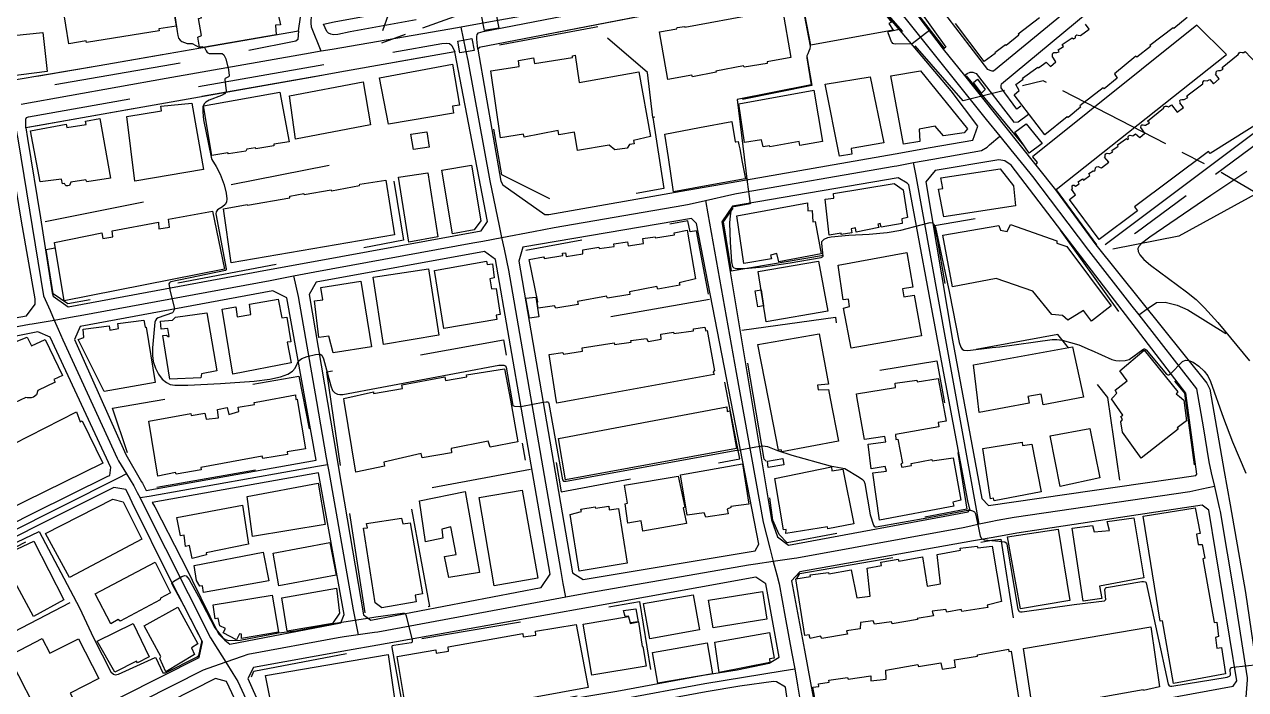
# Model space of a CAD drawing. Header units: millimetres. Extents: x 198785 to 203305, y 542885 to 545889.
# Drawn here: x 199474.1 to 199824.1, y 543650 to 543840.5 of the extents above; entities that cross this region are included whole.
import ezdxf

# ---------------------------------------------------------------- set-up
doc = ezdxf.new("R2010")
doc.units = ezdxf.units.MM
for name, pattern in [('FENCE_25K', [54.3, 28.7, -9.2, -16.4]), ('HIDDEN_BULD_25K', [28.8, 18.4, -10.4]), ('HIDDEN_EMBANKMENT_25K', [28.8, 18.4, -10.4]), ('HIDDEN_EMD_25K', [50.97, 33.12, -5.36, 7.13, -5.36]), ('HIDDEN_IN_25K', [56.5, 36.5, -20]), ('HIDDEN_SORO_25K', [40.1, 25.4, -14.7])]:
    doc.linetypes.add(name, pattern=pattern)
for name, color, linetype in [('A0013114', 253, 'Continuous'), ('A0013117', 253, 'Continuous'), ('A0013118', 253, 'Continuous'), ('A0023119', 253, 'Continuous'), ('A0023214', 253, 'Continuous'), ('A0023217', 253, 'Continuous'), ('A0033324', 253, 'Continuous'), ('A0043325', 253, 'Continuous'), ('B0014111', 253, 'Continuous'), ('B0014112', 253, 'Continuous'), ('B0014113', 253, 'Continuous'), ('B0014115', 253, 'Continuous'), ('B0014116', 253, 'Continuous'), ('B0024120', 253, 'Continuous'), ('C0076117', 253, 'Continuous'), ('F0017111', 253, 'Continuous'), ('F0017114', 253, 'Continuous'), ('F0037222', 253, 'Continuous'), ('F0037223', 253, 'Continuous'), ('F0047224', 253, 'Continuous'), ('G0018117', 253, 'Continuous')]:
    doc.layers.add(name, color=color, linetype=linetype)

msp = doc.modelspace()

# ---------------------------------------------------------------- linework, layer by layer
at = {"layer": 'A0013114'}
for points in [[(199709.06, 543857.08), (199707.56, 543856.95), (199700.25, 543853.7), (199695.74, 543851.7), (199694.33, 543851.07), (199658.47, 543844.32), (199604.39, 543833.83)], [(199328.47, 543798.7), (199363.99, 543805.27), (199422.02, 543816.23), (199466.27, 543823.74), (199471.76, 543824.68), (199495.47, 543828.7), (199552.63, 543838.62)], [(199597.4, 543832.61), (199564.53, 543826.8), (199556.15, 543825.31), (199474.47, 543810.87)]]:
    msp.add_lwpolyline(points, dxfattribs=at)
at = {"layer": 'A0013117'}
for points in [[(199552.63, 543838.62), (199555.63, 543858.86)], [(199716.76, 543861.37), (199716.77, 543860.56), (199737.34, 543833.43), (199743.53, 543825.85), (199752.05, 543815.12), (199759.04, 543806.33), (199769.6, 543793.07), (199781.14, 543777.35), (199812.93, 543737.76), (199813.77, 543736.03), (199817.92, 543712.47), (199819.6, 543702.92), (199824.02, 543677.8), (199827.7, 543653.11)], [(199604.39, 543833.83), (199604.06, 543833.39), (199610.61, 543795.56), (199611.19, 543794.56), (199623.25, 543786.08), (199624.35, 543786.08), (199663.92, 543793), (199676.62, 543795.23), (199723.66, 543803.46), (199733.65, 543805.2), (199745.86, 543807.34), (199747.31, 543811.38), (199739.68, 543821.49), (199710.11, 543856.64), (199709.06, 543857.08)], [(199474.47, 543810.87), (199474.95, 543807.83), (199478.71, 543785.08), (199482.01, 543763.62), (199482.32, 543762.64), (199486.62, 543759.62), (199543.79, 543770.16), (199556.89, 543772.57), (199604.94, 543781.42), (199606.83, 543784.08), (199597.4, 543832.61)], [(199275.69, 543759.72), (199302.4, 543707.88), (199307.29, 543707.23), (199353.79, 543729.98), (199363.2, 543734.58), (199371.63, 543738.7), (199372.04, 543738.93), (199416.2, 543746.73), (199426.2, 543748.5), (199474.72, 543757.07), (199477.15, 543760.37), (199477.19, 543761.91), (199473.28, 543784.19), (199469.28, 543808.72)], [(199753.34, 543801.73), (199735.1, 543798.69), (199732.46, 543795.38), (199740.08, 543750.07), (199748.45, 543704.77), (199750.38, 543702.74), (199809.8, 543711.27), (199810.05, 543711.71), (199806.94, 543734.87), (199771.42, 543781.23), (199756.92, 543800.21), (199755.05, 543801.44), (199753.34, 543801.73)], [(199724.53, 543796.54), (199676.97, 543788.44), (199673.97, 543783.97), (199688.23, 543698.6), (199689.95, 543693.74), (199693.07, 543691.37), (199744.56, 543700.9), (199744.99, 543701.63), (199744.46, 543704.02), (199736.06, 543748.72), (199727.55, 543794.58), (199727.06, 543795.06), (199724.53, 543796.54)], [(199665.28, 543784.87), (199616.96, 543776.74), (199615.74, 543772.7), (199631.2, 543683.48), (199634.2, 543681.51), (199683.47, 543689.76), (199684.57, 543691.65), (199666.72, 543783.49), (199665.28, 543784.87)], [(199605.93, 543775.42), (199557.66, 543766.65), (199555.71, 543763.11), (199563.51, 543717.04), (199564.22, 543712.89), (199571.24, 543671.37), (199573.39, 543669.86), (199622.18, 543679.21), (199624.79, 543683.02), (199609.06, 543773.19), (199605.93, 543775.42)], [(199545.27, 543764.18), (199490.1, 543753.96), (199488.42, 543750.22), (199503.2, 543717.35), (199507.69, 543709.5), (199507.89, 543709.14), (199508.94, 543707.05), (199557.72, 543715.69), (199549.26, 543762.2), (199545.27, 543764.18)], [(199477.94, 543752.47), (199428.21, 543742.56), (199426.75, 543738.46), (199446.72, 543699.12), (199450.36, 543691.94), (199451.52, 543689.66), (199453.77, 543688.94), (199455.41, 543689.81), (199476.81, 543700.58), (199498, 543711.1), (199498.53, 543711.35), (199498.86, 543713.61), (199481.44, 543750.97), (199477.94, 543752.47)], [(199558.38, 543712.05), (199510.67, 543703.6), (199511.44, 543702.33), (199518.99, 543687.67), (199519.66, 543686.35), (199529.75, 543665.98), (199531.54, 543664.15), (199532.93, 543663.01), (199564.78, 543669.15), (199565.74, 543671.55), (199558.38, 543712.05)], [(199499.7, 543707.84), (199478.47, 543697.27), (199457.45, 543686.69), (199456.36, 543685.64), (199454.23, 543683.04), (199476.2, 543638.18), (199480.01, 543636.91), (199524.19, 543659.2), (199525.16, 543663.68), (199514.75, 543683.87), (199506.19, 543701.07), (199505.48, 543702.53), (199503.88, 543705.83), (199503.16, 543707.27), (199499.7, 543707.84)], [(199811.6, 543702.84), (199758.51, 543694.82), (199751.67, 543693.6), (199746.04, 543692.59), (199696.27, 543683.7), (199693.95, 543681.1), (199697.62, 543661.31), (199699.35, 543651.95), (199703.24, 543630.98), (199705.25, 543629.78), (199820.52, 543650.95), (199821.55, 543652.52), (199813.49, 543701.43), (199811.6, 543702.84)], [(199683.67, 543682.16), (199635.74, 543673.55), (199624.04, 543671.45), (199575.39, 543662.71), (199566.7, 543661.15), (199539.74, 543656.31), (199538.14, 543653.19), (199545.56, 543636.5), (199550.13, 543632.06), (199552.39, 543632.53), (199553.61, 543632.9), (199577.11, 543637.06), (199598.52, 543641.62), (199609.92, 543643.71), (199619.58, 543645.06), (199621.4, 543645.82), (199643.9, 543649.53), (199668.64, 543654.09), (199678.38, 543655.69), (199687.48, 543657.6), (199690.43, 543659.3), (199686.59, 543680.3), (199683.67, 543682.16)], [(199528.86, 543653.19), (199482.88, 543629.88), (199474.3, 543625.53), (199430.08, 543603.12), (199429.24, 543599.28), (199453.58, 543551.85), (199456.73, 543551.37), (199554.58, 543599.67), (199555.64, 543602.04), (199545.93, 543622.73), (199542.5, 543630.02), (199532.03, 543652.32), (199528.86, 543653.19)], [(199688.78, 543652.34), (199679.16, 543650.96), (199669.46, 543649.36), (199644.73, 543644.8), (199622.73, 543641.18), (199620.86, 543640.4), (199610.69, 543638.97), (199599.45, 543636.91), (199578.03, 543632.35), (199554.45, 543628.26), (199553.56, 543627.67), (199552.87, 543623.97), (199561.08, 543607.06), (199564.5, 543604.99), (199632.29, 543616.61), (199693.49, 543626.9), (199695.31, 543628.92), (199692.19, 543650.7), (199689.6, 543652.25), (199688.78, 543652.34)]]:
    msp.add_lwpolyline(points, dxfattribs=at)
at = {"layer": 'A0013118'}
for points in [[(199802.94, 543892.93), (199802.26, 543871.7), (199797.27, 543866.43), (199797.75, 543864.93), (199751.83, 543827.12), (199751.41, 543827.09), (199750.84, 543827.32), (199750.21, 543827.61), (199737.84, 543843.64), (199737.84, 543844.12), (199737.97, 543844.6), (199780.48, 543880.85)], [(199759.68, 543817.05), (199758.46, 543816.26), (199754.03, 543822.35), (199753.99, 543822.9), (199754.15, 543823.46), (199800.44, 543861.97), (199805.97, 543865.45), (199806.24, 543866.31), (199805.71, 543893.03)], [(199776, 543885.09), (199730.57, 543846.09), (199730.38, 543845.5), (199730.39, 543844.79), (199738.12, 543833.95), (199737.34, 543833.43)], [(199769.6, 543793.07), (199770.29, 543793.56), (199818.62, 543831.91), (199810.09, 543840.31), (199762.95, 543802.52), (199764.29, 543800.94), (199763.87, 543800.25)], [(199743.53, 543825.85), (199744.31, 543826.45), (199745.14, 543826.8), (199745.89, 543826.8), (199746.87, 543826.41), (199757.62, 543812.49), (199758.86, 543812.62), (199761.88, 543814.8)]]:
    msp.add_lwpolyline(points, dxfattribs=at)
at = {"layer": 'A0023119', "linetype": 'HIDDEN_SORO_25K', "flags": 128}
for points in [[(199795.87, 543759), (199798.57, 543760.83), (199800.99, 543760.94), (199804.4, 543760.13), (199807.55, 543758.79), (199818.58, 543751.86), (199831.24, 543739.85), (199833.76, 543738.63), (199838.34, 543737.76), (199846.89, 543739.07), (199855.76, 543739.89), (199860.74, 543740.72), (199861.15, 543741.47), (199863.36, 543751.99), (199864.22, 543753.62), (199865.77, 543755.56), (199868.25, 543758.33), (199875.1, 543762.83), (199881.54, 543764.01), (199886.54, 543762.92), (199892.17, 543761.66), (199898.35, 543760.08), (199910.14, 543755.92), (199915.31, 543755.33), (199921.03, 543754.89), (199926.35, 543754.97), (199935.43, 543754.64), (199940.34, 543754.56), (199966.64, 543749.44), (199969.32, 543748.28), (199972.95, 543745.97), (199975.29, 543742.63), (199975.98, 543742.13), (199976.95, 543741.1), (199979.01, 543739.06), (199980.29, 543738.47), (199981.35, 543737.94), (199984.64, 543736.66), (199986.23, 543735.19), (199988.57, 543732.97), (199991.04, 543728.41), (199994.2, 543720.34), (199998.17, 543710.49), (200000, 543705.1)], [(199793.42, 543757.35), (199795.87, 543759)]]:
    msp.add_lwpolyline(points, dxfattribs=at)
at = {"layer": 'A0023214'}
msp.add_lwpolyline([(199657.35, 543850.16), (199602.86, 543840.38), (199599.3, 543839.74), (199595.98, 543839.17), (199562.31, 543833.35), (199559.11, 543832.79), (199554.39, 543831.97), (199514.71, 543825.01), (199473.17, 543817.51)], dxfattribs=at)
at = {"layer": 'A0023217'}
for points in [[(199559.11, 543832.79), (199556.41, 543839.66), (199556.27, 543840.95), (199556.36, 543843.27), (199558.51, 543854.87), (199558.96, 543858.13), (199559.56, 543862.77), (199559.41, 543866.11), (199558.65, 543868.77), (199555.16, 543876.36), (199552.01, 543879.91), (199551.76, 543880.09), (199547.77, 543883.05)], [(199707.87, 543865.9), (199712.97, 543859.26), (199713.98, 543857.94), (199730.62, 543837.12), (199749.73, 543813.29), (199753.58, 543808.5)], [(199610.95, 543779.48), (199610.27, 543782.78), (199607.59, 543795.67), (199601.25, 543830.19), (199600.64, 543833.18), (199599.3, 543839.74)], [(199470.36, 543817), (199471.79, 543809.76), (199472.3, 543807.14), (199479.59, 543762.76), (199481.46, 543758.52), (199482.64, 543755.84)], [(199728.93, 543800.92), (199734.38, 543801.94), (199748.39, 543804.34), (199750, 543805.36), (199750.69, 543805.97), (199753.58, 543808.5)], [(199753.58, 543808.5), (199756.82, 543804.54), (199760.61, 543799.92), (199762.97, 543796.9), (199773.13, 543783.57), (199779.02, 543775.72), (199791.49, 543759.82), (199793.42, 543757.35), (199810.02, 543736.14), (199811.94, 543725.26), (199813.48, 543715.26), (199814.2, 543712.11), (199815.11, 543708.13)], [(199669.23, 543790.06), (199676.8, 543791.76), (199678.18, 543792.07), (199723.31, 543799.86), (199724.1, 543800.01), (199728.93, 543800.92)], [(199747.73, 543697.35), (199746.95, 543701.66), (199729.54, 543797.56), (199728.93, 543800.92)], [(199610.95, 543779.48), (199619.94, 543781.17), (199625.92, 543782.3), (199663.11, 543788.68), (199664.59, 543789.01), (199669.23, 543790.06)], [(199669.23, 543790.06), (199669.91, 543786.28), (199678.11, 543740.78), (199685.85, 543697.98), (199687.75, 543690.48), (199688.7, 543686.73)], [(199551.25, 543768.45), (199557.28, 543769.6), (199602.57, 543777.9), (199605.44, 543778.44), (199610.95, 543779.48)], [(199629.27, 543676.46), (199628.53, 543680.43), (199627.8, 543684.39), (199612.9, 543770.1), (199611.65, 543776.11), (199610.95, 543779.48)], [(199482.64, 543755.84), (199488.35, 543756.81), (199490.03, 543757.1), (199544.53, 543767.17), (199551.25, 543768.45)], [(199551.25, 543768.45), (199551.91, 543765.5), (199552.58, 543762.54), (199557.78, 543732.49), (199560.61, 543716.36), (199560.96, 543714.38)], [(199420.81, 543744.43), (199427.2, 543745.54), (199475.56, 543754.63), (199476.34, 543754.76), (199482.64, 543755.84)], [(199482.64, 543755.84), (199483.8, 543753.19), (199485.12, 543750.2), (199500.67, 543716.25), (199501.1, 543715.54), (199503.38, 543711.74)], [(199560.96, 543714.38), (199558.05, 543713.87), (199509.81, 543705.32), (199507.22, 543704.87)], [(199560.96, 543714.38), (199561.3, 543712.47), (199568.26, 543672.8), (199568.93, 543669.49), (199569.71, 543665.65)], [(199503.38, 543711.74), (199500.95, 543710.52), (199452.84, 543686.44), (199450, 543685.02)], [(199503.38, 543711.74), (199505.4, 543708.37), (199505.66, 543707.95), (199506.42, 543706.44), (199507.22, 543704.87)], [(199507.22, 543704.87), (199508.12, 543703.07), (199527.45, 543664.83), (199529.52, 543661.52), (199531.84, 543657.83)], [(199815.11, 543708.13), (199811.49, 543707.38), (199808.07, 543706.67), (199757.78, 543699.26), (199752.88, 543698.47), (199751.04, 543698.07), (199747.73, 543697.35)], [(199815.11, 543708.13), (199816.48, 543702.16), (199816.74, 543701), (199820.81, 543677.13), (199824.53, 543653.4), (199824.49, 543652.8), (199824.01, 543646.6)], [(199747.73, 543697.35), (199745.29, 543696.82), (199743.14, 543696.35), (199695.44, 543687.68), (199694.66, 543687.57), (199688.7, 543686.73)], [(199688.7, 543686.73), (199683.57, 543685.93), (199681.63, 543685.62), (199636.56, 543677.8), (199634.97, 543677.51), (199629.27, 543676.46)], [(199688.7, 543686.73), (199689.68, 543682.89), (199690.35, 543680.24), (199692.1, 543670.74), (199694.05, 543660.31), (199694.86, 543655.97)], [(199629.27, 543676.46), (199623.11, 543675.33), (199575.37, 543666.47), (199574.38, 543666.33), (199569.71, 543665.65)], [(199569.71, 543665.65), (199565.75, 543665.08), (199564.04, 543664.84), (199538.14, 543660.01), (199536.54, 543659.46), (199531.84, 543657.83)], [(199531.84, 543657.83), (199526.65, 543656.04), (199525.29, 543655.57), (199481.45, 543633.39), (199476.51, 543630.89)], [(199531.84, 543657.83), (199533.85, 543654.62), (199535.28, 543652.34), (199543.26, 543634.9), (199545.68, 543630.87), (199546.66, 543629.23)], [(199546.66, 543629.23), (199550.84, 543629.97), (199577.57, 543634.71), (199598.98, 543639.27), (199610.31, 543641.34), (199620.22, 543642.73), (199622.07, 543643.5), (199644.32, 543647.17), (199669.05, 543651.72), (199691.23, 543655.37), (199694.86, 543655.97)], [(199694.86, 543655.97), (199695.64, 543651.3), (199699.44, 543628.35), (199699.98, 543625.09)]]:
    msp.add_lwpolyline(points, dxfattribs=at)
at = {"layer": 'A0033324', "linetype": 'HIDDEN_IN_25K', "flags": 128}
for points in [[(199563.88, 543837.58), (199562.64, 543837.52), (199561.88, 543837.68), (199561.19, 543837.95), (199560.71, 543838.42), (199559.85, 543840.6), (199562.83, 543841.21), (199619.61, 543851.68), (199649.29, 543857.25), (199651.15, 543857.29), (199681.47, 543860.22), (199654.83, 543854.38), (199608.34, 543845.85), (199567.45, 543838.36), (199563.88, 543837.58)], [(199604.39, 543833.83), (199604.06, 543833.39), (199603.71, 543836.22), (199603.71, 543837.03), (199603.86, 543837.59), (199604.23, 543838.03), (199605.57, 543838.44), (199628.8, 543842.94), (199652.04, 543847.45), (199652.73, 543847.55), (199653.43, 543847.53), (199654.21, 543847.28), (199654.77, 543846.93), (199655.2, 543846.31), (199655.76, 543843.79), (199604.39, 543833.83)], [(199378.23, 543803.98), (199375.39, 543803.74), (199374.81, 543804.02), (199374.27, 543804.51), (199373.23, 543807.01), (199422.02, 543816.23), (199466.27, 543823.74), (199471.76, 543824.68), (199495.47, 543828.7), (199552.63, 543838.62), (199552.4, 543836.15), (199551.89, 543835.71), (199528.4, 543831.07), (199478.76, 543822.45), (199448, 543816.78), (199420.17, 543811.69), (199378.23, 543803.98)], [(199477.81, 543811.46), (199474.47, 543810.87), (199474.47, 543813.36), (199474.72, 543813.84), (199475.25, 543814.05), (199593.69, 543835), (199595.11, 543835.09), (199595.9, 543835.05), (199596.6, 543834.47), (199597.4, 543832.61), (199477.81, 543811.46)]]:
    msp.add_lwpolyline(points, dxfattribs=at)
at = {"layer": 'A0043325'}
for points in [[(199610.05, 543839.44), (199605.9, 543838.75), (199604.97, 543843.62), (199609.06, 543844.3), (199610.05, 543839.44)], [(199603, 543832.97), (199598.87, 543832.32), (199598.32, 543835.69), (199602.33, 543836.46), (199603, 543832.97)]]:
    msp.add_lwpolyline(points, dxfattribs=at)
at = {"layer": 'B0014111'}
for points in [[(199546.25, 543837.55), (199525.26, 543833.89), (199525.12, 543834.02), (199524.3, 543833.97), (199523.78, 543836.82), (199524.82, 543837.28), (199523.96, 543842.19), (199524.83, 543842.35), (199523.67, 543845.92), (199529.06, 543847.06), (199546.81, 543843.3), (199547.49, 543840.41), (199546.02, 543840.23), (199546.25, 543837.55)], [(199765.72, 543806.39), (199762.06, 543803.6), (199757.94, 543809.59), (199761.18, 543811.98), (199765.72, 543806.39)], [(199704.31, 543758.38), (199686.67, 543755.29), (199684.4, 543769.74), (199701.63, 543772.69), (199704.31, 543758.38)]]:
    msp.add_lwpolyline(points, dxfattribs=at)
at = {"layer": 'B0014112'}
for points in [[(199700.32, 543821.61), (199702.79, 543806.96), (199696.31, 543805.84), (199696.16, 543806.96), (199687.75, 543805.44), (199687.66, 543805.72), (199685.77, 543805.46), (199685.34, 543807.44), (199680.43, 543806.7), (199678.86, 543817.75), (199700.32, 543821.61)], [(199675.52, 543701.66), (199675.76, 543700.34), (199669.35, 543699.38), (199668.93, 543700.66), (199664.04, 543699.92), (199662.15, 543711.48), (199679.9, 543714.68), (199681.74, 543703.12), (199676.51, 543702.42), (199676.55, 543702.12), (199675.52, 543701.66)], [(199662.88, 543702.07), (199663.83, 543697.55), (199651.36, 543695.36), (199650.86, 543698.32), (199647.02, 543697.7), (199646.26, 543703.17), (199646.92, 543703.34), (199646.02, 543708.55), (199661.44, 543711.16), (199663.32, 543702.24), (199662.88, 543702.07)], [(199600.37, 543706.76), (199604.53, 543683.53), (199595.71, 543682.12), (199594.49, 543688.07), (199597.81, 543688.69), (199596.31, 543696.64), (199593.68, 543695.97), (199593.99, 543693.35), (199589, 543692.36), (199587.28, 543704.08), (199600.37, 543706.76)], [(199536.58, 543702.86), (199538.29, 543691.61), (199526.21, 543689.14), (199526.28, 543688.57), (199522.16, 543687.55), (199521.42, 543691.23), (199520.23, 543691.02), (199519.86, 543694.18), (199518.82, 543694.05), (199517.8, 543699.28), (199536.58, 543702.86)], [(199667.56, 543667.13), (199653.34, 543664.57), (199651.53, 543674.62), (199665.76, 543677.17), (199667.56, 543667.13)], [(199509.84, 543659.4), (199506.53, 543657.67), (199506.18, 543658.18), (199499.98, 543655.03), (199494.93, 543663.85), (199505.3, 543668.9), (199509.84, 543659.4)], [(199671.28, 543654.56), (199655.65, 543651.88), (199654.07, 543660.64), (199669.71, 543663.4), (199671.28, 543654.56)]]:
    msp.add_lwpolyline(points, dxfattribs=at)
at = {"layer": 'B0014113'}
for points in [[(199716.32, 543845.67), (199717.16, 543844.89), (199718.9, 543845.85), (199722.62, 543841.17), (199721.79, 543840.79), (199723.07, 543838.84), (199699.46, 543834.54), (199696.64, 543849.39), (199711.1, 543852.44), (199712.38, 543852.55), (199717.11, 543846.37), (199716.32, 543845.67)], [(199515.8, 543851.19), (199517.55, 543839.99), (199512.6, 543839.19), (199512.75, 543838.63), (199491.91, 543835.28), (199491.78, 543835.78), (199486.83, 543834.95), (199485.12, 543845.62)], [(199691.38, 543844.74), (199693.7, 543830.97), (199686.95, 543829.81), (199686.98, 543829.29), (199680.33, 543828.24), (199680.2, 543828.64), (199672.28, 543827.11), (199672.34, 543826.79), (199665.52, 543825.52), (199665.39, 543825.94), (199658.48, 543824.73), (199656.09, 543838.35), (199661.08, 543839.19), (199661.13, 543839.59), (199663.33, 543839.88), (199663.39, 543839.69), (199684.04, 543843.48), (199684.09, 543843.73), (199686.11, 543844.13), (199686.28, 543843.89), (199691.38, 543844.74)], [(199765.01, 543842.39), (199758.91, 543837.7), (199759.09, 543837.44), (199755.4, 543834.48), (199755.26, 543834.62), (199752.21, 543832.32), (199752.25, 543832.18), (199749.18, 543829.84), (199740.95, 543840.79)], [(199807.27, 543842.48), (199803.51, 543839.36), (199803.26, 543839.54), (199796.58, 543834.41), (199796.76, 543834.13), (199792.91, 543831.06), (199792.61, 543831.37), (199786.49, 543826.31), (199787.24, 543825.05), (199783.57, 543822.04), (199783.26, 543822.28), (199776.59, 543817.21), (199776.77, 543816.8), (199773.21, 543813.85), (199772.95, 543814.01), (199766.51, 543808.88), (199757.76, 543820.29), (199759.21, 543821.53), (199758.22, 543823.25), (199760.27, 543824.8), (199760.12, 543825.11), (199764.5, 543828.2), (199764.75, 543828.05), (199766.91, 543829.69), (199768.1, 543828.42), (199769.64, 543829.76), (199768.63, 543831.37), (199768.76, 543831.49), (199768.68, 543831.97), (199768.81, 543832.27), (199769.09, 543832.47), (199769.33, 543832.48), (199769.95, 543832.41), (199770.59, 543832.68), (199770.37, 543833.16), (199771.88, 543834.15), (199771.48, 543834.69), (199774.35, 543836.69), (199774.78, 543836.32), (199775.32, 543836.69), (199775.29, 543837.05), (199775.45, 543837.35), (199775.69, 543837.48), (199776.05, 543837.45), (199776.76, 543837.28), (199779.26, 543839.16), (199778.14, 543840.52)], [(199468.04, 543838.99), (199468.21, 543836.79), (199471.05, 543836.97), (199470.97, 543837.34), (199479.38, 543838.15), (199480.58, 543826.97), (199457.43, 543824), (199456.14, 543835.22), (199464.35, 543835.95), (199464.21, 543838.62), (199468.04, 543838.99)], [(199631.97, 543831.65), (199633.08, 543823.86), (199650.19, 543826.94), (199653.53, 543808.35), (199648.66, 543807.29), (199648.83, 543806.3), (199647.49, 543806.06), (199646.78, 543805), (199643.32, 543804.58), (199641.68, 543805.9), (199632.6, 543804.4), (199631.77, 543809.61), (199627.26, 543808.88), (199627.1, 543810.15), (199617.29, 543808.16), (199617.1, 543809.09), (199610.53, 543807.97), (199607.74, 543827.16), (199615.87, 543828.47), (199615.65, 543830.19), (199619.99, 543830.92), (199620.23, 543829.27), (199631.18, 543831.03), (199631.19, 543831.5), (199631.97, 543831.65)], [(199836.41, 543817.66), (199813.9, 543803.51), (199813.42, 543804.11), (199792.2, 543788.22), (199793.06, 543787.06), (199782.13, 543778.92), (199773.59, 543790.39), (199775.29, 543791.64), (199774.21, 543793.27), (199774.47, 543793.48), (199774.31, 543793.96), (199774.4, 543794.21), (199774.57, 543794.42), (199774.94, 543794.41), (199775.28, 543794.21), (199776.33, 543794.84), (199776.11, 543795.41), (199777.33, 543796.25), (199777.61, 543795.9), (199779.39, 543797.18), (199779.1, 543797.75), (199780.39, 543798.59), (199780.54, 543798.43), (199780.93, 543798.71), (199781.06, 543799.44), (199781.36, 543799.74), (199781.76, 543799.77), (199782.41, 543799.51), (199782.79, 543799.42), (199784.85, 543801), (199783.59, 543802.5), (199783.84, 543802.67), (199783.84, 543803.13), (199784.03, 543803.44), (199784.41, 543803.59), (199784.84, 543803.55), (199785.15, 543803.48), (199786.01, 543803.96), (199785.75, 543804.39), (199787.52, 543805.62), (199787.32, 543805.98), (199789.88, 543807.78), (199790.18, 543807.5), (199790.51, 543807.72), (199790.4, 543808.08), (199790.45, 543808.35), (199790.65, 543808.63), (199791.01, 543808.76), (199791.71, 543808.62), (199792.46, 543809.13), (199793.71, 543808.1), (199795.18, 543809.36), (199794.05, 543810.94), (199794.13, 543811.5), (199794.32, 543811.69), (199794.71, 543811.72), (199795.09, 543811.62), (199795.38, 543811.61), (199796.52, 543812.32), (199795.98, 543812.81), (199800.54, 543816.49), (199800.82, 543817.02), (199801.13, 543817.12), (199801.49, 543817.07), (199801.96, 543816.92), (199802.87, 543817.47), (199804.42, 543815.39), (199806.24, 543816.72), (199805.19, 543818.06), (199805.29, 543818.17), (199805.25, 543818.69), (199805.44, 543818.93), (199805.76, 543819.02), (199806.48, 543818.96), (199807.51, 543819.52), (199807.19, 543820), (199811.78, 543823.49), (199811.85, 543823.98), (199812.23, 543824.38), (199813.03, 543824.29), (199813.82, 543824.72), (199814.84, 543823.48), (199816.44, 543824.89), (199815.42, 543826.28), (199815.62, 543826.41), (199815.64, 543826.95), (199815.87, 543827.21), (199816.26, 543827.31), (199816.89, 543827.27), (199817.64, 543827.69), (199817.33, 543828.18), (199821.91, 543831.87), (199822.2, 543832.38), (199822.51, 543832.53), (199823.06, 543832.43), (199823.51, 543832.4), (199823.95, 543832.74), (199827.22, 543829.33)], [(199597.09, 543815.1), (199578.47, 543811.92), (199575.83, 543825.23), (199596.74, 543829.14), (199598.76, 543817.37), (199596.76, 543817.03), (199597.09, 543815.1)], [(199573.3, 543811.71), (199551.8, 543807.61), (199550.09, 543820.04), (199571.21, 543824.09), (199573.3, 543811.71)], [(199711.17, 543803.29), (199707.66, 543802.76), (199703.61, 543823.41), (199716.47, 543825.49), (199720.37, 543806.61), (199711.06, 543804.93), (199711.17, 543803.29)], [(199730.93, 543827.22), (199744.36, 543810.59), (199743.37, 543809.47), (199737.48, 543808.59), (199735.1, 543811.34), (199730.49, 543810.53), (199730.71, 543806.98), (199726.02, 543806.17), (199722.36, 543825.74), (199730.93, 543827.22)], [(199545.53, 543805.72), (199540.38, 543804.82), (199540.28, 543805.11), (199537.8, 543804.78), (199537.58, 543804.18), (199532.53, 543803.39), (199532.34, 543803.75), (199527.79, 543802.98), (199525.44, 543817.2), (199547.32, 543821.13), (199549.95, 543806.88), (199545.6, 543806.16), (199545.53, 543805.72)], [(199525.39, 543798.96), (199505.78, 543795.63), (199503.43, 543814.15), (199513.41, 543815.78), (199513.15, 543817.08), (199522.09, 543817.91), (199525.39, 543798.96)], [(199495.67, 543813.51), (199498.72, 543796.48), (199491.95, 543795.36), (199491.73, 543796.02), (199487.36, 543795.35), (199487.01, 543794.4), (199486.58, 543794.22), (199486.09, 543794.28), (199485.81, 543794.51), (199485.54, 543794.92), (199484.99, 543794.86), (199484.7, 543796.21), (199478.64, 543795.39), (199475.85, 543810.04), (199486.06, 543811.91), (199486.23, 543810.94), (199491.81, 543811.86), (199491.63, 543812.8), (199495.67, 543813.51)], [(199676.78, 543812.67), (199677.81, 543806.85), (199677.96, 543806.87), (199678.66, 543806.95), (199678.85, 543805.97), (199679.07, 543804.81), (199679.8, 543801.02), (199680.72, 543796.27), (199680.64, 543796.25), (199670.5, 543794.41), (199660.12, 543792.52), (199658.64, 543802.35), (199657.62, 543809.09), (199667.6, 543810.95), (199676.78, 543812.67)], [(199603.02, 543781.68), (199596.75, 543780.49), (199593.73, 543798.73), (199602.17, 543800.22), (199604.87, 543784.2), (199603.02, 543781.68)], [(199577.67, 543795.88), (199580.16, 543780.22), (199533.34, 543772.19), (199531.11, 543787.65), (199537.97, 543788.9), (199538.02, 543788.73), (199550.19, 543790.8), (199550.13, 543791.26), (199554.13, 543792.04), (199554.24, 543791.78), (199562.04, 543793.16), (199562.12, 543792.87), (199570.13, 543794.35), (199570.19, 543794.74), (199577.67, 543795.88)], [(199592.53, 543779.7), (199584.28, 543778.11), (199581.33, 543796.7), (199589.67, 543797.99), (199592.53, 543779.7)], [(199758.12, 543788.52), (199737.57, 543785.36), (199736.09, 543793.33), (199737.29, 543793.51), (199736.73, 543796.53), (199753.75, 543799.13), (199757.5, 543794.22), (199758.12, 543788.52)], [(199725.57, 543784.8), (199725.63, 543783.43), (199719.6, 543782.42), (199719.35, 543783.5), (199718.7, 543783.32), (199718.91, 543782.31), (199712.42, 543781.04), (199712.22, 543782.24), (199711.06, 543781.94), (199711.19, 543780.76), (199708.19, 543780.33), (199708.16, 543780.68), (199704.75, 543780.15), (199703.57, 543790.48), (199706.08, 543790.72), (199705.93, 543792.09), (199723.32, 543794.91), (199725.94, 543793.13), (199727.18, 543785.23), (199725.57, 543784.8)], [(199698.48, 543789.38), (199698.65, 543787.06), (199699.85, 543787.15), (199700.03, 543783.91), (199700.72, 543784), (199702.4, 543774.8), (199690.31, 543772.51), (199689.76, 543774.87), (199687.95, 543774.42), (199688.16, 543773.31), (199680.27, 543771.98), (199678.22, 543785.69), (199698.48, 543789.38)], [(199528, 543787.04), (199531.46, 543770.35), (199485.45, 543761.37), (199482.69, 543778.02), (199496.3, 543780.81), (199496.57, 543779.18), (199499.4, 543779.66), (199499.22, 543781.37), (199512.54, 543783.81), (199512.63, 543781.99), (199515.68, 543782.46), (199515.36, 543784.74), (199528, 543787.04)], [(199756.66, 543783.23), (199769.93, 543778.52), (199769.99, 543777.88), (199772.81, 543776.88), (199785.55, 543759.87), (199779.9, 543755.5), (199777.56, 543758.57), (199773.08, 543755.76), (199771.62, 543757.14), (199768.52, 543757.42), (199763.08, 543764.12), (199752.56, 543767.75), (199740.04, 543765.34), (199737.32, 543780.11), (199753.3, 543782.88), (199753.8, 543781.52), (199755.69, 543781.2), (199756.66, 543783.23)], [(199664.05, 543781.54), (199666.42, 543767.64), (199661.74, 543766.5), (199661.88, 543765.81), (199655.62, 543764.69), (199655.33, 543765.47), (199647.46, 543763.95), (199647.59, 543763.18), (199641.17, 543762.11), (199640.95, 543762.66), (199632.61, 543761.12), (199632.83, 543760.29), (199626.42, 543759.24), (199626, 543759.91), (199621.28, 543759.2), (199621.01, 543760.85), (199621.18, 543761.03), (199618.78, 543773.15), (199622.88, 543773.92), (199623.09, 543773.48), (199628.41, 543774.33), (199628.33, 543775.02), (199629.12, 543775.1), (199629.39, 543773.98), (199634.12, 543774.79), (199634.09, 543775.98), (199638.69, 543776.71), (199638.81, 543776.29), (199643.09, 543776.9), (199643.02, 543777.69), (199646.93, 543778.2), (199647.08, 543777.04), (199651.5, 543777.77), (199651.3, 543779.17), (199654.85, 543779.66), (199654.93, 543779.34), (199660.36, 543780.27), (199660.26, 543780.84), (199664.05, 543781.54)], [(199725.72, 543764.76), (199726.09, 543762.47), (199729.12, 543762.94), (199731.18, 543751.27), (199711.06, 543747.78), (199708.87, 543759.25), (199710.5, 543759.71), (199710.28, 543761.81), (199708.74, 543761.58), (199707.3, 543771.51), (199726.98, 543775.19), (199728.72, 543765.21), (199725.72, 543764.76)], [(199606.48, 543772.68), (199606.73, 543771.76), (199608.2, 543771.95), (199608.71, 543767.95), (199607.5, 543767.59), (199607.95, 543764.78), (199609.29, 543764.89), (199610.39, 543757.44), (199609.3, 543757.26), (199609.46, 543756.01), (199594.31, 543753.36), (199591.6, 543769.97), (199606.48, 543772.68)], [(199592.86, 543751.47), (199577, 543748.85), (199574.01, 543768.06), (199589.87, 543770.54), (199592.86, 543751.47)], [(199570.52, 543766.96), (199573.56, 543748.18), (199562.59, 543746.44), (199561.34, 543751.17), (199558.44, 543750.83), (199557.24, 543761.32), (199559.59, 543761.62), (199559.06, 543765.11), (199570.52, 543766.96)], [(199546.78, 543761.82), (199547.83, 543756.47), (199549.26, 543756.68), (199550.4, 543749.61), (199549.39, 543749.53), (199550.54, 543743.55), (199533.84, 543740.36), (199530.72, 543758.99), (199534.66, 543759.63), (199535.02, 543756.74), (199538.93, 543757.39), (199538.64, 543760.33), (199546.78, 543761.82)], [(199526.35, 543757.91), (199529.2, 543741.3), (199524.8, 543740.41), (199524.66, 543739.32), (199515.8, 543738.86), (199513.79, 543751.38), (199514.79, 543751.49), (199515.32, 543751.09), (199515.58, 543751.13), (199515.16, 543753.41), (199513.3, 543753.22), (199513.08, 543755.5), (199516.49, 543755.83), (199517.42, 543756.63), (199526.35, 543757.91)], [(199508.35, 543755.82), (199508.73, 543753.75), (199508.95, 543753.77), (199511.52, 543737.98), (199496.98, 543735.39), (199489.47, 543750.23), (199491.16, 543750.79), (199490.95, 543753.19), (199498.36, 543754.18), (199498.54, 543752.93), (199501.03, 543753.36), (199500.86, 543754.86), (199508.35, 543755.82)], [(199474.88, 543750.89), (199476.15, 543748.48), (199480.06, 543750.22), (199485.05, 543739.97), (199482.55, 543738.8), (199482.94, 543738.04), (199477.95, 543735.67), (199477.57, 543734.37), (199476.72, 543733.74), (199476.03, 543733.54), (199475.39, 543733.51), (199474.88, 543733.59), (199474.53, 543733.6), (199471.29, 543732.11), (199468.56, 543730.86), (199467.91, 543732.09), (199461.01, 543745.31), (199467.46, 543748.69), (199467.71, 543748.24), (199471.04, 543749.84), (199471.23, 543749.48), (199474.88, 543750.89)], [(199669.08, 543753.77), (199669.34, 543752.73), (199669.74, 543752.79), (199671.81, 543741.32), (199671.43, 543741.02), (199671.73, 543740.25), (199631.85, 543732.97), (199626.64, 543732.01), (199626.49, 543732.94), (199624.46, 543745.96), (199628.4, 543746.5), (199628.58, 543746.06), (199634.01, 543746.96), (199633.93, 543747.87), (199643.06, 543749.26), (199643.21, 543748.84), (199647.98, 543749.5), (199647.89, 543749.94), (199652.33, 543750.58), (199652.87, 543749.65), (199656.6, 543750.34), (199656.51, 543751.79), (199660.09, 543752.32), (199660.16, 543751.98), (199665.8, 543752.78), (199665.8, 543753.33), (199669.08, 543753.77)], [(199701.34, 543737.16), (199701.55, 543735.8), (199704.52, 543735.93), (199705.02, 543733.35), (199707.36, 543721.16), (199691.17, 543718.1), (199690.97, 543718.68), (199690.18, 543718.53), (199687.33, 543733.26), (199684.32, 543748.8), (199701.85, 543751.89), (199704.51, 543737.49), (199701.34, 543737.16)], [(199774.49, 543748.11), (199777.56, 543733.74), (199777.57, 543733.71), (199766.09, 543731.54), (199765.69, 543733.68), (199765.51, 543734.63), (199761.67, 543733.91), (199761.72, 543733.66), (199762.02, 543732.06), (199747.75, 543729.36), (199747.22, 543733.58), (199746.04, 543742.96), (199774.49, 543748.11)], [(199804.69, 543724.55), (199794.17, 543716.31), (199788.76, 543723.72), (199788.31, 543726.69), (199788.75, 543727.37), (199788.31, 543728.18), (199788.88, 543728.63), (199785.65, 543733.22), (199786.15, 543733.79), (199787.12, 543734.9), (199786.66, 543735.77), (199790.15, 543738.38), (199788.01, 543741.29), (199794.95, 543747.2), (199804.68, 543735.29), (199804.18, 543734.72), (199805.14, 543733.89), (199806.35, 543732.84), (199807.1, 543726.92), (199804.45, 543724.99), (199804.69, 543724.55)], [(199611.72, 543741.86), (199613.35, 543732.87), (199615.5, 543720.96), (199607.55, 543719.43), (199607.04, 543721.15), (199596.37, 543719.08), (199596.53, 543717.77), (199588.09, 543716.33), (199587.75, 543717.57), (199577.05, 543715.16), (199577.3, 543713.95), (199569.05, 543712.28), (199565.74, 543732.61), (199565.62, 543733.36), (199574.09, 543735.26), (199574.1, 543734.76), (199582.4, 543736.23), (199582.22, 543737.27), (199594.58, 543739.59), (199594.76, 543738.56), (199600.88, 543739.59), (199600.75, 543740.15), (199611.72, 543741.86)], [(199735.92, 543739.1), (199736.96, 543733.52), (199738.2, 543726.87), (199735.91, 543726.5), (199736.16, 543725.26), (199723.68, 543723.04), (199723.8, 543721.6), (199724.42, 543721.7), (199725.69, 543714.88), (199725.26, 543714.69), (199725.5, 543713.72), (199728.28, 543714.17), (199728.2, 543714.78), (199734.18, 543715.87), (199734.26, 543715.5), (199740.22, 543716.33), (199742.43, 543704.21), (199740.15, 543703.69), (199740.49, 543702.53), (199719.13, 543698.49), (199717.24, 543712.04), (199721.12, 543712.58), (199720.81, 543713.87), (199716.78, 543713.23), (199715.87, 543720.32), (199720.93, 543720.93), (199720.66, 543722.51), (199714.8, 543721.65), (199712.77, 543733.4), (199712.54, 543734.71), (199723.75, 543736.53), (199723.59, 543737.76), (199729.83, 543738.63), (199729.92, 543738.12), (199735.92, 543739.1)], [(199551.75, 543734.43), (199551.88, 543733.11), (199552.23, 543733.21), (199552.34, 543732.54), (199554.65, 543718.91), (199549.4, 543718.05), (199549.48, 543717.34), (199542.41, 543716.21), (199542.24, 543716.88), (199524.65, 543713.61), (199524.71, 543712.93), (199517.57, 543711.65), (199517.35, 543712.14), (199512.32, 543711.11), (199509.76, 543726.9), (199521.76, 543729.05), (199521.88, 543728.5), (199525.81, 543729.14), (199526.13, 543727.41), (199529.75, 543727.87), (199529.44, 543730.25), (199532.23, 543730.75), (199532.67, 543728.82), (199535.58, 543729.63), (199535.34, 543730.88), (199539.99, 543731.68), (199539.9, 543732.18), (199541.51, 543732.49), (199551.75, 543734.43)], [(199488.99, 543729.51), (199490.05, 543726.69), (199490.67, 543726.92), (199496.54, 543714.81), (199468.8, 543701.19), (199462, 543715.77), (199488.99, 543729.51)], [(199675.35, 543731.02), (199675.52, 543729.68), (199676.27, 543729.87), (199678.15, 543719), (199629.15, 543710.08), (199627.19, 543721.94), (199675.35, 543731.02)], [(199782.27, 543710.6), (199770.9, 543708.13), (199768.08, 543722.66), (199779.43, 543724.8), (199782.27, 543710.6)], [(199760.04, 543720.81), (199760.09, 543719.89), (199762.81, 543720.24), (199765.49, 543706.67), (199751.97, 543704.02), (199751.77, 543704.83), (199750.97, 543704.65), (199748.73, 543719.04), (199760.04, 543720.81)], [(199705.34, 543713.77), (199705.47, 543712.65), (199708.6, 543713.16), (199711.77, 543697.49), (199704.38, 543696), (199704.21, 543696.59), (199692.33, 543694.66), (199692.37, 543695.81), (199691.61, 543695.74), (199689.1, 543710.46), (199705.34, 543713.77)], [(199560.26, 543697.3), (199539.47, 543693.83), (199537.94, 543705.29), (199558.26, 543709.1), (199560.26, 543697.3)], [(199621.23, 543681.9), (199608.7, 543679.76), (199604.44, 543704.97), (199616.73, 543707.15), (199621.23, 543681.9)], [(199507.78, 543693.04), (199486.97, 543682.1), (199480.1, 543694.69), (199499.43, 543704.49), (199502.42, 543703.81), (199507.78, 543693.04)], [(199641.55, 543702.56), (199641.69, 543701.49), (199644.38, 543701.9), (199646.83, 543686.2), (199633.05, 543683.9), (199630.53, 543700.13), (199633.71, 543701.03), (199633.58, 543701.64), (199637.61, 543702.36), (199637.72, 543701.95), (199641.55, 543702.56)], [(199811.77, 543687.48), (199815.01, 543669.22), (199815.79, 543669.35), (199816.31, 543665.25), (199815.44, 543664.94), (199815.84, 543661.82), (199817.2, 543662.02), (199818.34, 543654.53), (199803.41, 543651.78), (199800.22, 543669.71), (199799.55, 543669.56), (199794.71, 543699.63), (199809.6, 543702.06), (199811.04, 543694.74), (199810.01, 543694.5), (199810.49, 543691.56), (199811.64, 543691.56), (199812.34, 543687.68), (199811.77, 543687.48)], [(199582.18, 543699.05), (199582.53, 543697.46), (199584.63, 543697.76), (199588.16, 543677.45), (199586.11, 543677.07), (199586.39, 543675.17), (199576.56, 543673.39), (199574.58, 543674.89), (199571.26, 543696.27), (199572.39, 543696.37), (199572.16, 543697.55), (199582.18, 543699.05)], [(199792.02, 543699.17), (199794.94, 543681.99), (199782.16, 543679.65), (199782.9, 543676.07), (199777.51, 543675.28), (199774.36, 543696.27), (199780.14, 543697.01), (199780.69, 543695.18), (199785.08, 543695.6), (199784.43, 543698.17), (199792.02, 543699.17)], [(199773.69, 543675.54), (199759.59, 543673.1), (199755.86, 543693.76), (199770.36, 543695.98), (199773.69, 543675.54)], [(199563.44, 543682.74), (199546.98, 543679.71), (199545.38, 543689.07), (199561.58, 543692.14), (199563.44, 543682.74)], [(199751.44, 543691.11), (199754.14, 543675.23), (199749.99, 543674.21), (199750.16, 543673.51), (199742.74, 543672.36), (199742.59, 543672.94), (199738.41, 543672.19), (199738.12, 543672.97), (199734.27, 543672.47), (199734.63, 543671.15), (199729.92, 543670.32), (199730.05, 543670.04), (199722.77, 543668.82), (199722.55, 543669.38), (199717.73, 543668.72), (199717.29, 543669.65), (199713.74, 543669.22), (199713.64, 543667.37), (199709.66, 543666.87), (199709.93, 543665.86), (199702.57, 543664.62), (199702.25, 543665.34), (199699.25, 543664.64), (199698.99, 543665.69), (199697.71, 543665.46), (199695.14, 543681.7), (199699.33, 543682.42), (199699.29, 543682.85), (199704.51, 543683.52), (199704.61, 543683.18), (199711.06, 543684.27), (199712.62, 543676.26), (199716.49, 543676.8), (199715.57, 543684.81), (199719.69, 543685.5), (199719.57, 543686.53), (199724.45, 543687.32), (199724.64, 543686.75), (199731.46, 543688.05), (199732.76, 543679.66), (199736.66, 543680.31), (199735.66, 543688.69), (199742.36, 543689.94), (199742.3, 543690.46), (199747.1, 543691.04), (199747.3, 543690.57), (199751.44, 543691.11)], [(199544.16, 543681.17), (199525.45, 543677.76), (199525.12, 543679.75), (199524.32, 543679.61), (199523.45, 543681.27), (199522.78, 543685.55), (199542.55, 543689.38), (199544.16, 543681.17)], [(199545.05, 543677.06), (199546.86, 543666.44), (199536.33, 543664.65), (199536.27, 543665.85), (199535.7, 543666), (199534.84, 543664.28), (199531.08, 543666.29), (199531.73, 543667.52), (199530.06, 543668.26), (199529.6, 543670.44), (199528.79, 543670.27), (199528.2, 543674.29), (199545.05, 543677.06)], [(199562.37, 543668.93), (199549.4, 543666.72), (199547.9, 543676.25), (199563.49, 543679.04), (199564.4, 543671.91), (199562.37, 543668.93)], [(199686.87, 543670.21), (199671.44, 543667.72), (199670.17, 543675.58), (199685.6, 543678.07), (199686.87, 543670.21)], [(199522.83, 543660.03), (199514.58, 543655.13), (199512.91, 543658.94), (199513.22, 543659.51), (199508.39, 543668.29), (199518.09, 543673.58), (199523.79, 543663.07), (199521.95, 543661.98), (199522.83, 543660.03)], [(199647.18, 543670.97), (199647.68, 543668.97), (199650.04, 543669.38), (199651.1, 543662.32), (199651.36, 543662.33), (199652.27, 543656.69), (199636.68, 543654.1), (199634.19, 543668.76), (199647.18, 543670.97)], [(199632.2, 543668.66), (199635.62, 543650.61), (199583.93, 543641.12), (199580.87, 543659.46), (199591.98, 543661.42), (199592.06, 543660.48), (199595.66, 543661.02), (199595.5, 543662.23), (199616.96, 543666.1), (199617, 543665.1), (199620.64, 543665.63), (199620.52, 543666.69), (199632.2, 543668.66)], [(199799.4, 543650.81), (199794.79, 543649.7), (199794.75, 543649.98), (199767.92, 543645.16), (199768.06, 543644.75), (199765.75, 543644.4), (199765.66, 543644.58), (199763.07, 543644.14), (199760.43, 543661.81), (199796.9, 543668.02), (199799.4, 543650.81)], [(199687.7, 543657.75), (199673.15, 543654.87), (199671.91, 543663.62), (199687.65, 543666.32), (199688.91, 543658.99), (199687.63, 543658.77), (199687.7, 543657.75)], [(199575.76, 543642.37), (199568.55, 543641.16), (199568.32, 543641.7), (199565.1, 543641.13), (199565.14, 543640.84), (199561.85, 543640.35), (199561.72, 543640.65), (199546.46, 543637.71), (199543.22, 543654), (199578.38, 543660.04), (199580.63, 543644.01), (199575.7, 543643.1), (199575.76, 543642.37)], [(199702.94, 543635.26), (199700, 543650.66), (199701.77, 543650.86), (199701.69, 543651.67), (199704.72, 543652.17), (199704.66, 543652.73), (199710.01, 543653.49), (199710.12, 543653.02), (199716.66, 543653.98), (199716.69, 543652.48), (199721.08, 543652.94), (199720.92, 543655.54), (199730.17, 543657.2), (199730.3, 543656.64), (199736.72, 543657.7), (199737.08, 543655.87), (199740.88, 543656.46), (199740.62, 543658.5), (199747.26, 543659.61), (199747.23, 543659.99), (199756.08, 543661.56)], [(199756.08, 543661.56), (199756.17, 543660.91), (199756.84, 543661), (199759.49, 543644.77)]]:
    msp.add_lwpolyline(points, dxfattribs=at)
at = {"layer": 'B0014115'}
for points in [[(199485.4, 543675.69), (199476.66, 543670.91), (199467.39, 543688.09), (199476.78, 543692.52), (199485.4, 543675.69)], [(199513.01, 543675.7), (199501.52, 543669.6), (199501, 543670.06), (199498.87, 543668.83), (199494.36, 543677.44), (199511.6, 543686.47), (199515.93, 543677.7), (199513.05, 543676.2), (199513.01, 543675.7)], [(199479.22, 543664.61), (199481.41, 543660.41), (199489.6, 543664.57), (199495.43, 543653.14), (199487.21, 543648.95), (199489.36, 543644.78), (199481.06, 543640.53), (199480.33, 543641.96), (199479, 543641.28), (199470.34, 543658.23), (199471.67, 543658.92), (199470.95, 543660.33), (199479.22, 543664.61)]]:
    msp.add_lwpolyline(points, dxfattribs=at)
at = {"layer": 'B0014116', "linetype": 'HIDDEN_BULD_25K', "flags": 128}
for points in [[(199749.41, 543821.8), (199748.39, 543820.78), (199746.07, 543823.87), (199747.22, 543824.8), (199749.41, 543821.8)], [(199685.93, 543759.88), (199684.26, 543759.63), (199683.47, 543764.22), (199685.19, 543764.48), (199685.93, 543759.88)], [(199621.51, 543756.75), (199618.8, 543756.34), (199617.81, 543762.07), (199620.69, 543762.42), (199621.51, 543756.75)], [(199691.69, 543714.4), (199687.27, 543713.64), (199687.06, 543715.37), (199691.43, 543716.15), (199691.69, 543714.4)], [(199649.33, 543673.14), (199649.96, 543669.38), (199647.8, 543669.08), (199647.17, 543671.07), (199646.22, 543670.91), (199645.77, 543672.63), (199649.33, 543673.14)]]:
    msp.add_lwpolyline(points, dxfattribs=at)
at = {"layer": 'B0024120', "linetype": 'FENCE_25K', "flags": 128}
for points in [[(199737.66, 543833.77), (199721.64, 543854.51)], [(199660.86, 543844.15), (199695.01, 543850.57), (199699.72, 543822.98), (199654.19, 543813.84), (199652.65, 543826.75), (199637.47, 543839.71)], [(199610.23, 543834.64), (199637.47, 543839.71), (199656.7, 543843.29)], [(199654.19, 543813.84), (199657.38, 543793.49), (199629.12, 543788.29), (199610.89, 543797.39), (199604.83, 543833.03)], [(199760.58, 543805.69), (199744.05, 543825.75)], [(199480.05, 543784.08), (199578.61, 543803.59), (199582.77, 543778.68), (199486.54, 543760.45), (199482.32, 543763.31), (199480.35, 543776.06), (199482.85, 543776.5)], [(199781.46, 543777.4), (199769.9, 543793.12)], [(199773.28, 543747.89), (199770.26, 543751.69), (199741.44, 543746.44), (199735.74, 543778.86), (199734.93, 543782.93), (199764.98, 543788.06)], [(199626.49, 543715.06), (199627.91, 543706.68), (199679.13, 543716.07), (199675.69, 543733.54), (199670.42, 543761.71), (199666.74, 543781.33), (199664.93, 543781.09), (199664.2, 543784.21), (199617.79, 543775.77)], [(199770.89, 543781.57), (199789.07, 543756.34), (199806.52, 543734.92), (199809.31, 543714.34)], [(199670.42, 543761.71), (199620.77, 543752.95)], [(199679.71, 543752.9), (199706.5, 543756.69), (199709.19, 543739.83), (199735.55, 543744.1), (199738.92, 543725.69)], [(199564.64, 543714.22), (199560.77, 543741.01), (199611.34, 543750.2), (199617.59, 543715.72)], [(199686.67, 543715.43), (199686.06, 543715.94), (199680.69, 543747.81)], [(199788.06, 543709.94), (199784.58, 543733.68), (199777.01, 543743.21)], [(199503.61, 543717.83), (199499.34, 543730.61), (199552.74, 543739.77), (199557.12, 543717.68), (199556.84, 543716.34), (199556.36, 543715.74), (199555.38, 543715.48), (199552.26, 543714.98), (199511.12, 543707.75), (199507.94, 543709.68)], [(199741.59, 543717.88), (199744.17, 543701.66), (199692.68, 543692.04), (199690.37, 543694.4), (199688.62, 543698.5), (199686.75, 543711.97)], [(199619.14, 543713.04), (199584.08, 543706.53)], [(199571.74, 543672.03), (199566.84, 543703.51), (199584.08, 543706.53), (199590.14, 543673.8), (199579.45, 543671.53)], [(199458.19, 543675.86), (199455.36, 543682.45), (199477.71, 543693.95), (199487.72, 543675.19), (199465.21, 543663.43), (199461.22, 543671.11)], [(199695.41, 543681.79), (199696.35, 543683.2), (199735.69, 543690.07), (199751.3, 543692.76), (199753.96, 543693.11), (199761.96, 543641.89), (199762.05, 543640.96)], [(199588, 543664.6), (199650.39, 543675.24), (199654.13, 543652.25), (199553.7, 543633.13), (199550.05, 543632.5), (199546.03, 543636.24), (199538.59, 543652.53), (199539.88, 543655.24), (199571.19, 543661.3)]]:
    msp.add_lwpolyline(points, dxfattribs=at)
at = {"layer": 'C0076117'}
msp.add_lwpolyline([(199585.55, 543804.63), (199584.87, 543809.03), (199589.39, 543809.72), (199590.07, 543805.33), (199585.55, 543804.63)], dxfattribs=at)
at = {"layer": 'F0017111'}
for points, elevation in [([(199515.87, 543852.25), (199517.84, 543838.43), (199518.08, 543837.27), (199518.24, 543836.58), (199518.76, 543835.98), (199519.16, 543835.62), (199519.96, 543835.27), (199520.77, 543835.06), (199522.12, 543835.01), (199524.29, 543833.85), (199525.27, 543833.88), (199525.6, 543833.93), (199525.68, 543833.91), (199526.15, 543832.96), (199526.47, 543832.41), (199527.03, 543832.2), (199529.5, 543832.19), (199530.78, 543832.15), (199531.26, 543831.81), (199531.81, 543830.59), (199532.59, 543827.49), (199532.81, 543825.83), (199532.79, 543825.63), (199532.6, 543825.47), (199531.61, 543824.96), (199531.53, 543824.82), (199531.53, 543824.68), (199531.93, 543821.48), (199531.87, 543821.21), (199531.45, 543820.65), (199530.53, 543820.15), (199527.06, 543818.84), (199526.06, 543818.24), (199525.61, 543817.7), (199525.26, 543816.86), (199525.19, 543815.38), (199525.43, 543813.19), (199527.64, 543802.51), (199527.82, 543801.83), (199529.08, 543799.77), (199530.22, 543797.61), (199531.3, 543794.55), (199531.92, 543792.19), (199532.1, 543790.57), (199531.98, 543789.57), (199531.64, 543788.91), (199530.84, 543788.23), (199529.42, 543787.43), (199529.07, 543786.86), (199528.96, 543786.22), (199531.93, 543770.47), (199531.93, 543770.17), (199531.74, 543770), (199516.01, 543766.75), (199515.85, 543766.65), (199515.69, 543766.5), (199515.49, 543766.15), (199515.9, 543763.97), (199517.05, 543759.53), (199517.05, 543758.71), (199516.66, 543758.02), (199516.49, 543757.85), (199512.43, 543756.44), (199511.98, 543756.14), (199511.61, 543755.69), (199511.48, 543755.25), (199510.77, 543747.91), (199510.75, 543745.71), (199510.99, 543743.94), (199511.61, 543742), (199512.51, 543740.29), (199513.58, 543738.93), (199514.78, 543737.92), (199515.89, 543737.41), (199517.16, 543737.21), (199520.89, 543737.19), (199530.31, 543737.61), (199539.92, 543738.34), (199544.38, 543738.91), (199547.51, 543739.61), (199549.57, 543740.36), (199550.91, 543741.16), (199551.71, 543742.01), (199552.37, 543743.45), (199552.85, 543744.28), (199553.61, 543744.86), (199555.1, 543745.42), (199557.53, 543745.95), (199558.82, 543746.03), (199559.28, 543745.79), (199559.76, 543744.71), (199561.86, 543737.01), (199562.37, 543735.61), (199563.01, 543734.94), (199563.77, 543734.61), (199564.51, 543734.54), (199565.32, 543734.54), (199610.05, 543742.9), (199611.47, 543742.88), (199611.86, 543742.72), (199612.13, 543742.31), (199614.08, 543731.37), (199614.53, 543731.15), (199615.87, 543731.05), (199616.83, 543731.18), (199622.72, 543732.27), (199623.59, 543732.4), (199623.71, 543732.41), (199623.94, 543732.39), (199624.1, 543732.36), (199624.26, 543732.23), (199624.37, 543731.97), (199628.26, 543710.04), (199628.61, 543709.73), (199629.32, 543709.66), (199678.28, 543718.56), (199678.62, 543718.59), (199683.69, 543719.51), (199685.69, 543719.77), (199687.04, 543719.6), (199689.89, 543718.48), (199694.02, 543717.11), (199705.05, 543714.09), (199709.16, 543713.31), (199713.28, 543710.88), (199714.26, 543710.16), (199714.67, 543709.74), (199714.96, 543709.05), (199716.51, 543700.07), (199717.4, 543697.1), (199717.58, 543696.83), (199717.93, 543696.58), (199718.15, 543696.57), (199733.27, 543699.27), (199744.48, 543701.43), (199745.19, 543701.37), (199745.8, 543701.18), (199746.39, 543700.86), (199746.66, 543700.36), (199747.38, 543696.79), (199747.98, 543693.98), (199748.39, 543693.28), (199749.17, 543692.92), (199753.43, 543692.49), (199755.07, 543692.27), (199755.41, 543692.06), (199755.52, 543691.92), (199755.61, 543691.68), (199758.81, 543673), (199759.19, 543672.4), (199759.52, 543672.23), (199760.04, 543672.23), (199774.9, 543674.39), (199783.66, 543675.39), (199783.85, 543675.58), (199783.99, 543675.82), (199783.73, 543678.53), (199783.8, 543678.88), (199783.87, 543679.09), (199784.02, 543679.19), (199784.23, 543679.26), (199794.31, 543680.93), (199794.8, 543680.92), (199795.29, 543680.86), (199795.44, 543680.73), (199795.6, 543680.53), (199801.87, 543651.59), (199802.2, 543651.12), (199802.55, 543650.95), (199802.9, 543650.97), (199818.8, 543653.53), (199819.41, 543653.88), (199819.6, 543654.05), (199819.69, 543654.26), (199819.66, 543655.79), (199819.8, 543656.2), (199820, 543656.35), (199820.5, 543656.47), (199827.53, 543657.14)], 40), ([(199824.37, 543798.38), (199814.11, 543791.51), (199796.61, 543779.58), (199794.19, 543777.73), (199793.42, 543776.9), (199793.2, 543776.3), (199793.27, 543775.5), (199793.78, 543774.48), (199794.91, 543773.16), (199796.8, 543771.51), (199807.16, 543763.92), (199809.91, 543761.69), (199812.32, 543759.31), (199816.08, 543755.1), (199825.17, 543744.1)], 60), ([(199465.65, 543689.23), (199478.35, 543695.27), (199489.83, 543673.4), (199493.85, 543664.86), (199498.87, 543655.08), (199499.66, 543654.45), (199500.14, 543654.27), (199501.07, 543654.41), (199511.59, 543659.17), (199511.77, 543659.12), (199513.8, 543654.83), (199514.16, 543654.78), (199514.54, 543654.83), (199523.64, 543659.35), (199523.97, 543659.66), (199524.15, 543660.12), (199524.93, 543663.65), (199524.89, 543663.96), (199524.05, 543665.68), (199519.77, 543674.09), (199516.52, 543680.02), (199516.37, 543680.34), (199516.35, 543680.51), (199516.42, 543680.7), (199516.89, 543681.07), (199519.21, 543682.43), (199520.03, 543682.72), (199520.44, 543682.58), (199521.26, 543681.49), (199524, 543676.66), (199528.63, 543667.72), (199530.96, 543664.8), (199531.58, 543664.31), (199532.69, 543664.08), (199535.92, 543664.11), (199546.93, 543666.25), (199551.85, 543666.84), (199562.55, 543668.9), (199573.65, 543670.66), (199574.83, 543670.79), (199582.41, 543671.91), (199582.63, 543671.91), (199582.91, 543671.88), (199583.28, 543671.6), (199583.53, 543671.15), (199585.2, 543664.12), (199585.22, 543663.72), (199585.08, 543663.53), (199584.9, 543663.37), (199579.95, 543662.66), (199579.49, 543662.54), (199579.39, 543662.32), (199579.42, 543662.03), (199583.08, 543641.53)], 30)]:
    msp.add_lwpolyline(points, dxfattribs=dict(at, elevation=elevation))
at = {"layer": 'F0017114', "elevation": 50}
for points in [[(199728.96, 543844.88), (199733.52, 543838.83), (199728.54, 543834.94), (199723.7, 543834.83), (199723.29, 543834.9), (199722.99, 543835.05), (199722.8, 543835.28), (199722.6, 543835.46), (199721.66, 543838.04), (199721.62, 543838.18), (199721.66, 543838.36), (199721.73, 543838.43), (199724.35, 543839), (199724.54, 543839.14), (199724.51, 543839.38), (199712.77, 543853.15)], [(199696.32, 543849.86), (199699.28, 543834.24), (199699.17, 543833.54), (199698.93, 543832.84), (199698.58, 543832.1), (199698.35, 543831.49), (199698.29, 543830.9), (199699.55, 543823.23), (199678.36, 543818.99), (199681.19, 543795.39), (199682.03, 543789.06), (199676.92, 543788.15), (199676.56, 543786.99), (199676.36, 543785.67), (199676.2, 543783.69), (199676.37, 543778.13), (199676.76, 543772.49), (199677.04, 543771.19), (199677.39, 543770.8), (199678.2, 543770.58), (199680.53, 543770.56), (199685.85, 543771.11), (199693.52, 543772.24), (199702.42, 543773.7), (199702.84, 543773.89), (199702.94, 543774), (199703.04, 543774.16), (199702.64, 543777.73), (199702.6, 543777.92), (199702.65, 543778.32), (199702.88, 543778.62), (199703.29, 543778.98), (199704.3, 543779.42), (199705.28, 543779.66), (199710.34, 543780.15), (199716.2, 543780.38), (199721.36, 543780.93), (199725.26, 543781.6), (199731.07, 543783.11), (199733.62, 543783.73), (199734.3, 543783.66), (199734.81, 543783.23), (199735.21, 543782.29), (199739.25, 543763.55), (199741.05, 543754.31), (199741.99, 543749.37), (199742.44, 543748.02), (199742.8, 543747.48), (199743.3, 543747.18), (199744.44, 543747.09), (199751.47, 543747.93), (199753.62, 543748.14), (199768.63, 543750.22), (199769.95, 543750.22), (199771.52, 543750.11), (199776.26, 543748.72), (199779.54, 543747.3), (199779.81, 543747.16), (199785.68, 543744.55), (199786.85, 543744.21), (199787.84, 543744.19), (199789.59, 543744.21), (199790.66, 543744.52), (199794.57, 543747.42), (199794.96, 543747.55), (199795.08, 543747.55), (199795.29, 543747.49), (199795.57, 543747.32), (199801.4, 543740.33), (199801.73, 543740.15), (199802.07, 543740.18), (199802.59, 543740.49), (199805.81, 543743.81), (199806.01, 543743.99), (199806.81, 543744.36), (199807.8, 543744.29), (199808.99, 543743.75), (199810.62, 543742.63), (199812.19, 543741.16), (199813.22, 543739.81), (199814.03, 543738.2), (199817.69, 543727.76), (199820.29, 543720.93), (199824.12, 543711.96)]]:
    msp.add_lwpolyline(points, dxfattribs=at)
at = {"layer": 'F0037222'}
msp.add_lwpolyline([(199878.23, 543828.12), (199834.22, 543796.07), (199827.78, 543792.37), (199804.94, 543779.8), (199786.02, 543776.11)], dxfattribs=at)
at = {"layer": 'F0037223', "linetype": 'HIDDEN_EMBANKMENT_25K', "flags": 128}
msp.add_lwpolyline([(199878.23, 543828.12), (199875.28, 543830.6), (199869.7, 543833.64), (199841.01, 543811.68), (199839.72, 543811.02), (199829.2, 543807.83), (199827.97, 543806.76), (199792.65, 543780.8), (199786.02, 543776.11)], dxfattribs=at)
at = {"layer": 'F0047224'}
for points in [[(199870.32, 543838.01), (199837.83, 543812.34), (199829.68, 543811.71), (199783.84, 543777.39)], [(199677.15, 543787.84), (199674.31, 543783.92), (199676.59, 543769.93), (199703.14, 543774.41)]]:
    msp.add_lwpolyline(points, dxfattribs=at)
at = {"layer": 'G0018117', "linetype": 'HIDDEN_EMD_25K', "flags": 128}
msp.add_lwpolyline([(200000, 543678.23), (199983.18, 543731.62), (199969.88, 543742.47), (199858.98, 543773.18), (199818.06, 543797.54), (199766.06, 543824.35), (199743.08, 543818.62), (199710.38, 543856.1), (199613.89, 543848.68), (199575.38, 543834.74), (199578.46, 543843.35), (199591.63, 543870.31), (199591.23, 543877.81), (199590.2, 543901.78), (199589.92, 543906.84), (199589.78, 543909.09), (199588.98, 543920.27), (199581.26, 543933.01), (199565.57, 543957.72), (199555.42, 543973.24), (199542.62, 543992.66), (199542.48, 543993.42), (199537.84, 544031.95), (199536.35, 544043.94), (199527.61, 544047.19), (199509.89, 544053.9), (199491.39, 544060.85), (199483.11, 544063.81), (199433.73, 544065.29), (199416.77, 544065.06), (199400.03, 544072.79), (199398.88, 544069.71), (199388.67, 544077.71), (199362.93, 544100.07), (199369.65, 544112.56), (199369.8, 544123.69), (199369.38, 544125.81), (199368.1, 544133.81), (199364.77, 544145.3), (199363.99, 544145.48), (199358.96, 544148.13), (199338.67, 544160.82), (199325.28, 544169.05), (199326.84, 544171.67), (199322.18, 544174.5), (199318.32, 544175.77), (199300.66, 544180.44), (199281.93, 544185.81), (199265.39, 544190.37), (199241.39, 544197.1), (199228.79, 544207.64), (199213.98, 544220.06), (199204.24, 544228.29), (199204.7, 544237.6), (199204.1, 544254.08), (199203.73, 544259.8), (199199.55, 544265.59), (199191.5, 544265.41), (199187.74, 544268.06), (199186.77, 544272.97), (199177.02, 544274.93), (199167.77, 544278.5), (199126.02, 544280.25), (199069.29, 544281.21), (199054.67, 544287), (199054.83, 544325.96), (199031.5, 544341.16), (199022.84, 544340.07), (199012.57, 544349.55), (199012.43, 544365.61), (199004.65, 544375.51), (198997.21, 544372.79), (198982.31, 544367.87), (198963.58, 544360.33), (198933.9, 544353.09), (198908.1, 544351.1), (198876.43, 544350.42), (198850.38, 544353.13), (198827.17, 544362.15), (198811.11, 544371.88), (198797.08, 544382.88), (198795.37, 544384.64)], dxfattribs=at)

doc.saveas('drawing.dxf')
